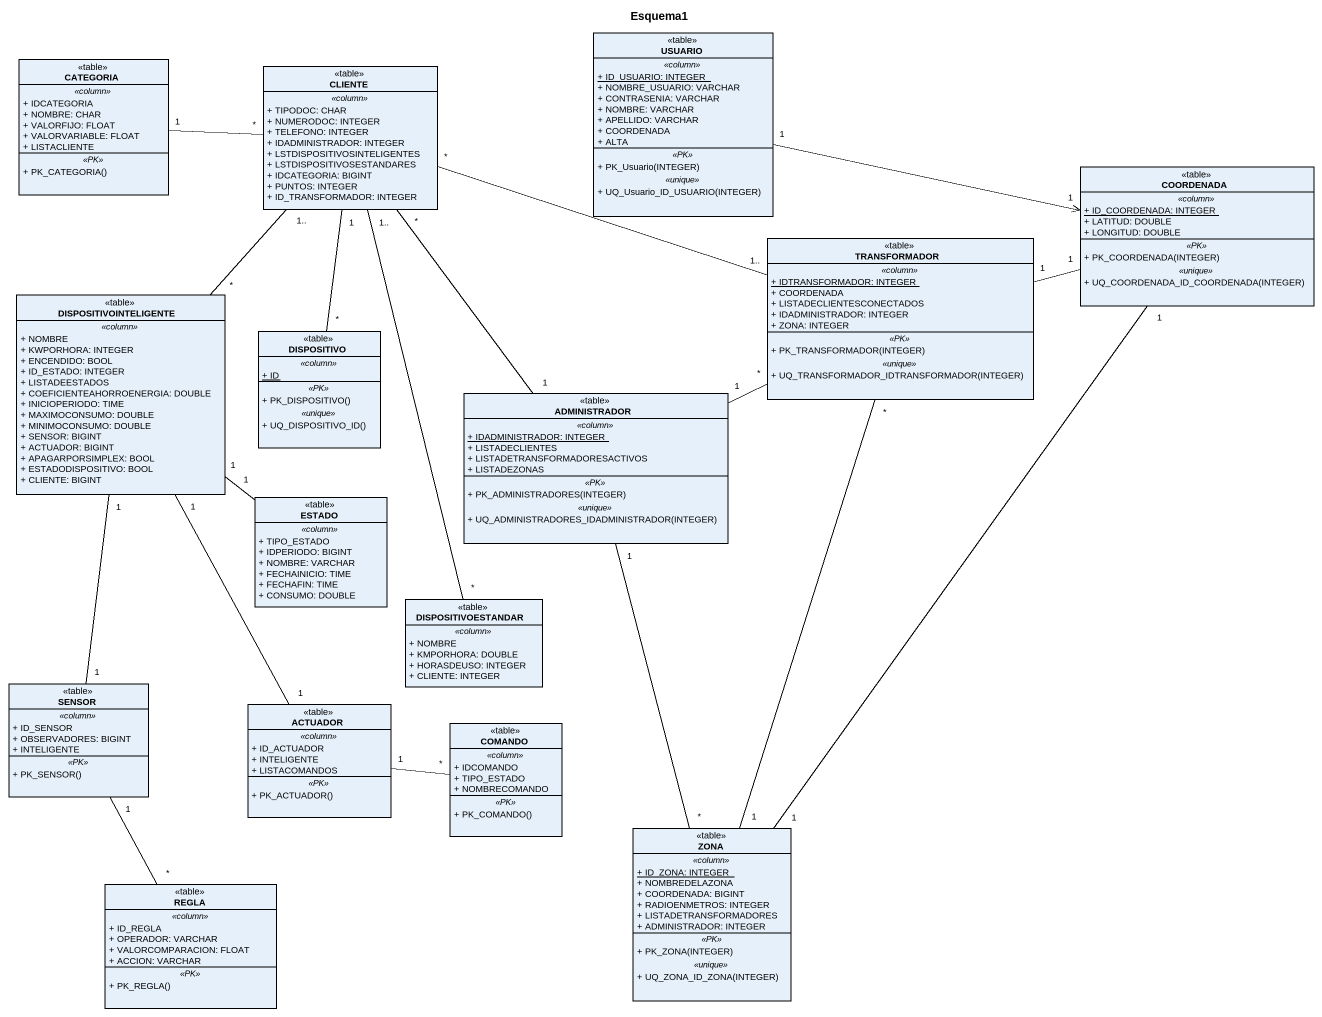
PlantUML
@startuml
title Esquema1
hide circle
hide empty members
skinparam classAttributeIconSize 0
class USUARIO <<table>> {
  .. <<column>> ..
  {static} + ID_USUARIO: INTEGER
  + NOMBRE_USUARIO: VARCHAR
  + CONTRASENIA: VARCHAR
  + NOMBRE: VARCHAR
  + APELLIDO: VARCHAR
  + COORDENADA
  + ALTA
  .. <<PK>> ..
  + PK_Usuario(INTEGER)
  .. <<unique>> ..
  + UQ_Usuario_ID_USUARIO(INTEGER)
}
class CATEGORIA <<table>> {
  .. <<column>> ..
  + IDCATEGORIA
  + NOMBRE: CHAR
  + VALORFIJO: FLOAT
  + VALORVARIABLE: FLOAT
  + LISTACLIENTE
  .. <<PK>> ..
  + PK_CATEGORIA()
}
class CLIENTE <<table>> {
  .. <<column>> ..
  + TIPODOC: CHAR
  + NUMERODOC: INTEGER
  + TELEFONO: INTEGER
  + IDADMINISTRADOR: INTEGER
  + LSTDISPOSITIVOSINTELIGENTES
  + LSTDISPOSITIVOSESTANDARES
  + IDCATEGORIA: BIGINT
  + PUNTOS: INTEGER
  + ID_TRANSFORMADOR: INTEGER
}
class COORDENADA <<table>> {
  .. <<column>> ..
  {static} + ID_COORDENADA: INTEGER
  + LATITUD: DOUBLE
  + LONGITUD: DOUBLE
  .. <<PK>> ..
  + PK_COORDENADA(INTEGER)
  .. <<unique>> ..
  + UQ_COORDENADA_ID_COORDENADA(INTEGER)
}
class TRANSFORMADOR <<table>> {
  .. <<column>> ..
  {static} + IDTRANSFORMADOR: INTEGER
  + COORDENADA
  + LISTADECLIENTESCONECTADOS
  + IDADMINISTRADOR: INTEGER
  + ZONA: INTEGER
  .. <<PK>> ..
  + PK_TRANSFORMADOR(INTEGER)
  .. <<unique>> ..
  + UQ_TRANSFORMADOR_IDTRANSFORMADOR(INTEGER)
}
class DISPOSITIVOINTELIGENTE <<table>> {
  .. <<column>> ..
  + NOMBRE
  + KWPORHORA: INTEGER
  + ENCENDIDO: BOOL
  + ID_ESTADO: INTEGER
  + LISTADEESTADOS
  + COEFICIENTEAHORROENERGIA: DOUBLE
  + INICIOPERIODO: TIME
  + MAXIMOCONSUMO: DOUBLE
  + MINIMOCONSUMO: DOUBLE
  + SENSOR: BIGINT
  + ACTUADOR: BIGINT
  + APAGARPORSIMPLEX: BOOL
  + ESTADODISPOSITIVO: BOOL
  + CLIENTE: BIGINT
}
class DISPOSITIVO <<table>> {
  .. <<column>> ..
  {static} + ID
  .. <<PK>> ..
  + PK_DISPOSITIVO()
  .. <<unique>> ..
  + UQ_DISPOSITIVO_ID()
}
class ADMINISTRADOR <<table>> {
  .. <<column>> ..
  {static} + IDADMINISTRADOR: INTEGER
  + LISTADECLIENTES
  + LISTADETRANSFORMADORESACTIVOS
  + LISTADEZONAS
  .. <<PK>> ..
  + PK_ADMINISTRADORES(INTEGER)
  .. <<unique>> ..
  + UQ_ADMINISTRADORES_IDADMINISTRADOR(INTEGER)
}
class ESTADO <<table>> {
  .. <<column>> ..
  + TIPO_ESTADO
  + IDPERIODO: BIGINT
  + NOMBRE: VARCHAR
  + FECHAINICIO: TIME
  + FECHAFIN: TIME
  + CONSUMO: DOUBLE
}
class DISPOSITIVOESTANDAR <<table>> {
  .. <<column>> ..
  + NOMBRE
  + KMPORHORA: DOUBLE
  + HORASDEUSO: INTEGER
  + CLIENTE: INTEGER
}
class SENSOR <<table>> {
  .. <<column>> ..
  + ID_SENSOR
  + OBSERVADORES: BIGINT
  + INTELIGENTE
  .. <<PK>> ..
  + PK_SENSOR()
}
class ACTUADOR <<table>> {
  .. <<column>> ..
  + ID_ACTUADOR
  + INTELIGENTE
  + LISTACOMANDOS
  .. <<PK>> ..
  + PK_ACTUADOR()
}
class COMANDO <<table>> {
  .. <<column>> ..
  + IDCOMANDO
  + TIPO_ESTADO
  + NOMBRECOMANDO
  .. <<PK>> ..
  + PK_COMANDO()
}
class ZONA <<table>> {
  .. <<column>> ..
  {static} + ID_ZONA: INTEGER
  + NOMBREDELAZONA
  + COORDENADA: BIGINT
  + RADIOENMETROS: INTEGER
  + LISTADETRANSFORMADORES
  + ADMINISTRADOR: INTEGER
  .. <<PK>> ..
  + PK_ZONA(INTEGER)
  .. <<unique>> ..
  + UQ_ZONA_ID_ZONA(INTEGER)
}
class REGLA <<table>> {
  .. <<column>> ..
  + ID_REGLA
  + OPERADOR: VARCHAR
  + VALORCOMPARACION: FLOAT
  + ACCION: VARCHAR
  .. <<PK>> ..
  + PK_REGLA()
}
USUARIO "1" -right-> "1" COORDENADA
CATEGORIA "1" -right- "*" CLIENTE
CLIENTE "1" -- "*" DISPOSITIVO
CLIENTE "*" -- "1" ADMINISTRADOR
TRANSFORMADOR "1.." -left- "*" CLIENTE
TRANSFORMADOR "1" -right- "1" COORDENADA
TRANSFORMADOR "*" -left- "1" ADMINISTRADOR
TRANSFORMADOR "*" -- "1" ZONA
DISPOSITIVOINTELIGENTE "*" -up- "1.." CLIENTE
DISPOSITIVOINTELIGENTE "1" -- "1" ESTADO
DISPOSITIVOINTELIGENTE "1" -- "1" SENSOR
DISPOSITIVOINTELIGENTE "1" -- "1" ACTUADOR
DISPOSITIVOESTANDAR "*" -up- "1.." CLIENTE
SENSOR "1" -- "*" REGLA
ACTUADOR "1" -right- "*" COMANDO
ZONA "1" -up- "1" COORDENADA
ZONA "*" -up- "1" ADMINISTRADOR
@enduml
